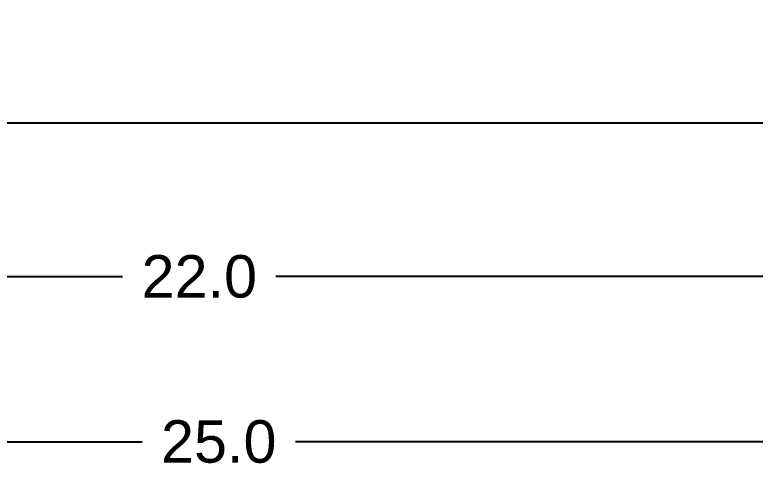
# Model space of a CAD drawing. Header units: inches. Extents: x -6 to 110, y -5 to 21.
# Drawn here: x 50.15 to 59.57, y -4.6 to 1.38 of the extents above; entities that cross this region are included whole.
import ezdxf

# ---------------------------------------------------------------- set-up
doc = ezdxf.new("R2010")
doc.units = ezdxf.units.IN
doc.header["$MEASUREMENT"] = 0
doc.layers.add('dims', color=1, linetype='Continuous')
doc.styles.get("Standard").update_dxf_attribs({"font": 'arial.ttf'})
doc.dimstyles.get("Standard").update_dxf_attribs({"dimscale": 3, "dimtxt": 0.18, "dimasz": 0.18, "dimexe": 0.18, "dimexo": 0.0625, "dimgap": 0.09, "dimtad": 0, "dimdec": 1, "dimzin": 0, "dimdsep": 46, "dimtxsty": 'Standard', "dimcen": 0.09, "dimadec": 0, "dimazin": 0, "dimtfac": 1, "dimtdec": 1, "dimtofl": 0, "dimtmove": 0, "dimatfit": 3, "dimfxl": 1, "dimtolj": 1, "dimtzin": 0, "dimarcsym": 0})

# ---------------------------------------------------------------- blocks, each defined once
blk = doc.blocks.new('*D19')
at = {"layer": 'Defpoints', "color": 0, "transparency": 16777216}
for p in [(40, 4), (65, 4), (65, -4.0564)]:
    blk.add_point(p, dxfattribs=at)
at = {"layer": 'dims', "color": 0, "lineweight": -2, "transparency": 16777216}
for p, q in [((40, 3.8125), (40, -4.5964)), ((65, 3.8125), (65, -4.5964)), ((40.54, -4.0564), (51.7723, -4.0564)), ((64.46, -4.0564), (53.7224, -4.0564))]:
    blk.add_line(p, q, dxfattribs=at)
at = {"layer": 'dims', "color": 0, "transparency": 16777216}
for points in [[(40.54, -3.9664), (40.54, -4.1464), (40, -4.0564)], [(64.46, -3.9664), (64.46, -4.1464), (65, -4.0564)]]:
    blk.add_solid(points, dxfattribs=at)
at = {"layer": 'dims', "color": 0, "transparency": 16777216, "insert": (52.7474, -4.0564), "char_height": 0.54, "attachment_point": 5}
blk.add_mtext('\\A1;25.0', dxfattribs=at)
blk = doc.blocks.new('*D24')
at = {"layer": 'Defpoints', "color": 0, "transparency": 16777216}
for p in [(41.5, 4), (63.5, 4), (63.5, -1.9557)]:
    blk.add_point(p, dxfattribs=at)
at = {"layer": 'dims', "color": 0, "lineweight": -2, "transparency": 16777216}
for p, q in [((41.5, 3.8125), (41.5, -2.4957)), ((63.5, 3.8125), (63.5, -2.4957)), ((42.04, -1.9557), (51.525, -1.9557)), ((62.96, -1.9557), (53.475, -1.9557))]:
    blk.add_line(p, q, dxfattribs=at)
at = {"layer": 'dims', "color": 0, "transparency": 16777216}
for points in [[(42.04, -1.8657), (42.04, -2.0457), (41.5, -1.9557)], [(62.96, -1.8657), (62.96, -2.0457), (63.5, -1.9557)]]:
    blk.add_solid(points, dxfattribs=at)
at = {"layer": 'dims', "color": 0, "transparency": 16777216, "insert": (52.5, -1.9557), "char_height": 0.54, "attachment_point": 5}
blk.add_mtext('\\A1;22.0', dxfattribs=at)

msp = doc.modelspace()

# ---------------------------------------------------------------- linework, layer by layer
msp.add_line((44, 0), (61, 0))

# ---------------------------------------------------------------- dimensions: what is measured, and where the dimension line sits
at = {"layer": 'dims'}
dim = msp.add_linear_dim(base=(65, -4.0564), p1=(40, 4), p2=(65, 4), dimstyle='Standard', dxfattribs=at)
dim.commit()
dim.dimension.update_dxf_attribs({"geometry": '*D19', "text_midpoint": (52.7474, -4.0564), "dimtype": 160})
dim = msp.add_linear_dim(base=(63.5, -1.9557), p1=(41.5, 4), p2=(63.5, 4), dimstyle='Standard', dxfattribs=at)
dim.commit()
dim.dimension.update_dxf_attribs({"geometry": '*D24', "text_midpoint": (52.5, -1.9557)})

doc.saveas('drawing.dxf')
